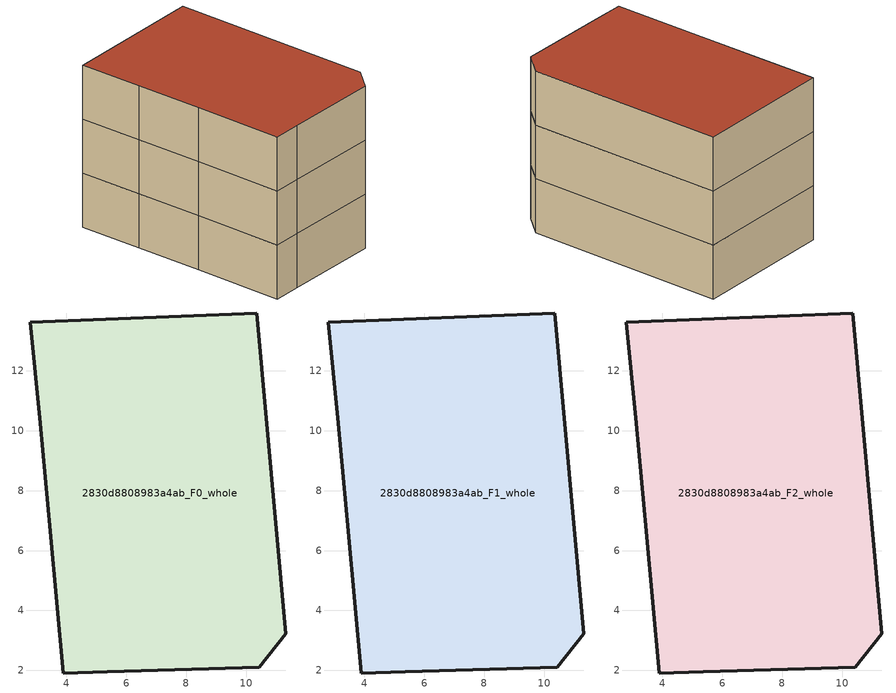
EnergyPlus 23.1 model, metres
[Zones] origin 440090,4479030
2830d8808983a4ab_F0_whole
 floor ground (EU_floor_Construction): 10.36,13.94 11.32,3.23 10.44,2.1 5.36,1.96 3.89,1.91 3.46,6.65 3.13,10.25 2.79,13.62 z0
 wall outside (EU_wall_Construction): 10.36,13.94 2.79,13.62 3.13,10.25 3.46,6.65 3.89,1.91 5.36,1.96 10.44,2.1 11.32,3.23 10.36,13.94 z0:3
2830d8808983a4ab_F1_whole
 floor to 2830d8808983a4ab_F0_whole (EU_floor_Construction): 10.36,13.94 11.32,3.23 10.44,2.1 5.36,1.96 3.89,1.91 3.46,6.65 3.13,10.25 2.79,13.62 z3
 wall outside (EU_wall_Construction): 10.36,13.94 2.79,13.62 3.13,10.25 3.46,6.65 3.89,1.91 5.36,1.96 10.44,2.1 11.32,3.23 10.36,13.94 z3:6
2830d8808983a4ab_F2_whole
 floor to 2830d8808983a4ab_F1_whole (EU_floor_Construction): 10.36,13.94 11.32,3.23 10.44,2.1 5.36,1.96 3.89,1.91 3.46,6.65 3.13,10.25 2.79,13.62 z6
 wall outside (EU_wall_Construction): 10.36,13.94 2.79,13.62 3.13,10.25 3.46,6.65 3.89,1.91 5.36,1.96 10.44,2.1 11.32,3.23 10.36,13.94 z6:9
 roof outside (EU_roof_Construction): 10.44,2.1 11.32,3.23 10.36,13.94 2.79,13.62 3.13,10.25 3.46,6.65 3.89,1.91 5.36,1.96 z9
[Building]
EU S2 Campaign: North Axis=0; Terrain=City; Solar Distribution=FullExterior
[Site:Location]
Madrid: Latitude=40.5; Longitude=-3.5; Time Zone=1; Elevation=609
[SizingPeriod:WeatherFileDays]
AnnualSizingPeriod: Begin Month=1; Begin Day of Month=1; End Month=12; End Day of Month=31; Day of Week for Start Day=Monday; Use Weather File Daylight Saving Period=No; Use Weather File Rain and Snow Indicators=No
[MATERIAL]
EU_InternalMass_Material: Roughness=MediumRough; Thickness=0.1; Conductivity=1; Density=1800; Specific Heat=900; Thermal Absorptance=0.9; Solar Absorptance=0.7; Visible Absorptance=0.7
[MATERIAL:NOMASS] Roughness=MediumRough; Thermal Absorptance=0.9; Solar Absorptance=0.7; Visible Absorptance=0.7
Name | Thermal Resistance
EU_wall_NoMass | 1.60022
EU_roof_NoMass | 1.57597
EU_floor_NoMass | 0.470652
[CONSTRUCTION]
EU_wall_Construction: EU_wall_NoMass
EU_roof_Construction: EU_roof_NoMass
EU_floor_Construction: EU_floor_NoMass
EU_InternalMass_Construction: EU_InternalMass_Material
[ZONE] Type=1; Multiplier=1; Ceiling Height=autocalculate; Volume=265.113; Floor Area=autocalculate; Part of Total Floor Area=Yes
2830d8808983a4ab_F0_whole; 2830d8808983a4ab_F1_whole; 2830d8808983a4ab_F2_whole
[INTERNALMASS] Construction=EU_InternalMass_Construction; Surface Area=88.371
Name | Zone or ZoneList
2830d8808983a4ab_F0_whole_EU_InternalMass | 2830d8808983a4ab_F0_whole
2830d8808983a4ab_F1_whole_EU_InternalMass | 2830d8808983a4ab_F1_whole
2830d8808983a4ab_F2_whole_EU_InternalMass | 2830d8808983a4ab_F2_whole
[OTHEREQUIPMENT] Fuel Type=Electricity; Design Level Calculation Method=Watts/Area; Power per Zone Floor Area=1; Fraction Latent=0; Fraction Radiant=0; Fraction Lost=0; Carbon Dioxide Generation Rate=0; EndUse Subcategory=EU_Step8_InternalGains
Name | Zone or ZoneList or Space or SpaceList | Schedule
EU_Step8_InternalGain_2830d8808983a4ab_F0_whole_f000 | 2830d8808983a4ab_F0_whole | EU_Step8_GainSchedule_2830d8808983a4ab_F0_whole_f000
EU_Step8_InternalGain_2830d8808983a4ab_F1_whole_f000 | 2830d8808983a4ab_F1_whole | EU_Step8_GainSchedule_2830d8808983a4ab_F1_whole_f000
EU_Step8_InternalGain_2830d8808983a4ab_F2_whole_f000 | 2830d8808983a4ab_F2_whole | EU_Step8_GainSchedule_2830d8808983a4ab_F2_whole_f000
[ZONEVENTILATION:DESIGNFLOWRATE] Schedule=EU_AlwaysOn; Design Flow Rate Calculation Method=AirChanges/Hour; Air Changes per Hour=0.480704; Ventilation Type=Natural; Fan Pressure Rise=0; Fan Total Efficiency=1; Constant Term Coefficient=1; Temperature Term Coefficient=0; Velocity Term Coefficient=0; Velocity Squared Term Coefficient=0; Minimum Indoor Temperature=-100; Maximum Indoor Temperature=100; Delta Temperature=-100; Minimum Outdoor Temperature=-100; Maximum Outdoor Temperature=100; Maximum Wind Speed=40
Name | Zone or ZoneList or Space or SpaceList
EU_ConstantAir_2830d8808983a4ab_F0_whole | 2830d8808983a4ab_F0_whole
EU_ConstantAir_2830d8808983a4ab_F1_whole | 2830d8808983a4ab_F1_whole
EU_ConstantAir_2830d8808983a4ab_F2_whole | 2830d8808983a4ab_F2_whole
[HVACTEMPLATE:THERMOSTAT] Constant Heating Setpoint=20; Constant Cooling Setpoint=50
EU_HeatOnly_2830d8808983a4ab_F0_whole; EU_HeatOnly_2830d8808983a4ab_F1_whole; EU_HeatOnly_2830d8808983a4ab_F2_whole
[HVACTEMPLATE:ZONE:IDEALLOADSAIRSYSTEM] System Availability Schedule=EU_AlwaysOn; Maximum Heating Supply Air Temperature=50; Minimum Cooling Supply Air Temperature=13; Maximum Heating Supply Air Humidity Ratio=0.0156; Minimum Cooling Supply Air Humidity Ratio=0.0077; Heating Limit=NoLimit; Cooling Limit=NoLimit; Heating Availability Schedule=EU_AlwaysOn; Cooling Availability Schedule=EU_CoolingOff; Dehumidification Control Type=ConstantSensibleHeatRatio; Cooling Sensible Heat Ratio=0.7; Dehumidification Setpoint=60; Humidification Control Type=None; Humidification Setpoint=30; Outdoor Air Method=None; Outdoor Air Flow Rate per Person=0.00944; Outdoor Air Flow Rate per Zone Floor Area=0; Outdoor Air Flow Rate per Zone=0; Demand Controlled Ventilation Type=None; Outdoor Air Economizer Type=NoEconomizer; Heat Recovery Type=None; Sensible Heat Recovery Effectiveness=0.7; Latent Heat Recovery Effectiveness=0.65
Name | Template Thermostat
2830d8808983a4ab_F0_whole | EU_HeatOnly_2830d8808983a4ab_F0_whole
2830d8808983a4ab_F1_whole | EU_HeatOnly_2830d8808983a4ab_F1_whole
2830d8808983a4ab_F2_whole | EU_HeatOnly_2830d8808983a4ab_F2_whole
[SIZING:ZONE] Zone Cooling Design Supply Air Temperature Input Method=SupplyAirTemperature; Zone Cooling Design Supply Air Temperature=13; Zone Heating Design Supply Air Temperature Input Method=SupplyAirTemperature; Zone Heating Design Supply Air Temperature=50; Zone Cooling Design Supply Air Humidity Ratio=0.008; Zone Heating Design Supply Air Humidity Ratio=0.008; Cooling Design Air Flow Method=DesignDay; Cooling Design Air Flow Rate=0; Cooling Minimum Air Flow per Zone Floor Area=0.000762; Cooling Minimum Air Flow=0; Cooling Minimum Air Flow Fraction=0.2; Heating Design Air Flow Method=DesignDay; Heating Design Air Flow Rate=0; Heating Maximum Air Flow per Zone Floor Area=0.002032; Heating Maximum Air Flow=0.141576; Heating Maximum Air Flow Fraction=0.3; Account for Dedicated Outdoor Air System=No; Dedicated Outdoor Air System Control Strategy=NeutralSupplyAir; Dedicated Outdoor Air Low Setpoint Temperature for Design=autosize; Dedicated Outdoor Air High Setpoint Temperature for Design=autosize; Zone Load Sizing Method=Sensible Load Only No Latent Load; Zone Latent Cooling Design Supply Air Humidity Ratio Input Method=HumidityRatioDifference; Zone Cooling Design Supply Air Humidity Ratio Difference=0.005; Zone Latent Heating Design Supply Air Humidity Ratio Input Method=HumidityRatioDifference; Zone Humidification Design Supply Air Humidity Ratio Difference=0.005
2830d8808983a4ab_F0_whole; 2830d8808983a4ab_F1_whole; 2830d8808983a4ab_F2_whole
[SCHEDULE:CONSTANT]
Name | Hourly Value
EU_AlwaysOn | 1
EU_CoolingOff | 0
[SCHEDULE:FILE] Column Number=1; Rows to Skip at Top=0; Number of Hours of Data=8760; Column Separator=Comma; Interpolate to Timestep=No; Minutes per Item=60; Adjust Schedule for Daylight Savings=Yes
Name | File
EU_Step8_GainSchedule_2830d8808983a4ab_F0_whole_f000 | C:\Users\o_iseri\Desktop\OpenUBEM\openubem\outputs\eu_evidence\EU-11\ES-MAD-BERRUGUETE\idfs\2830d8808983a4ab\2830d8808983a4ab_F0_whole_f000_gain.csv
EU_Step8_GainSchedule_2830d8808983a4ab_F1_whole_f000 | C:\Users\o_iseri\Desktop\OpenUBEM\openubem\outputs\eu_evidence\EU-11\ES-MAD-BERRUGUETE\idfs\2830d8808983a4ab\2830d8808983a4ab_F1_whole_f000_gain.csv
EU_Step8_GainSchedule_2830d8808983a4ab_F2_whole_f000 | C:\Users\o_iseri\Desktop\OpenUBEM\openubem\outputs\eu_evidence\EU-11\ES-MAD-BERRUGUETE\idfs\2830d8808983a4ab\2830d8808983a4ab_F2_whole_f000_gain.csv
